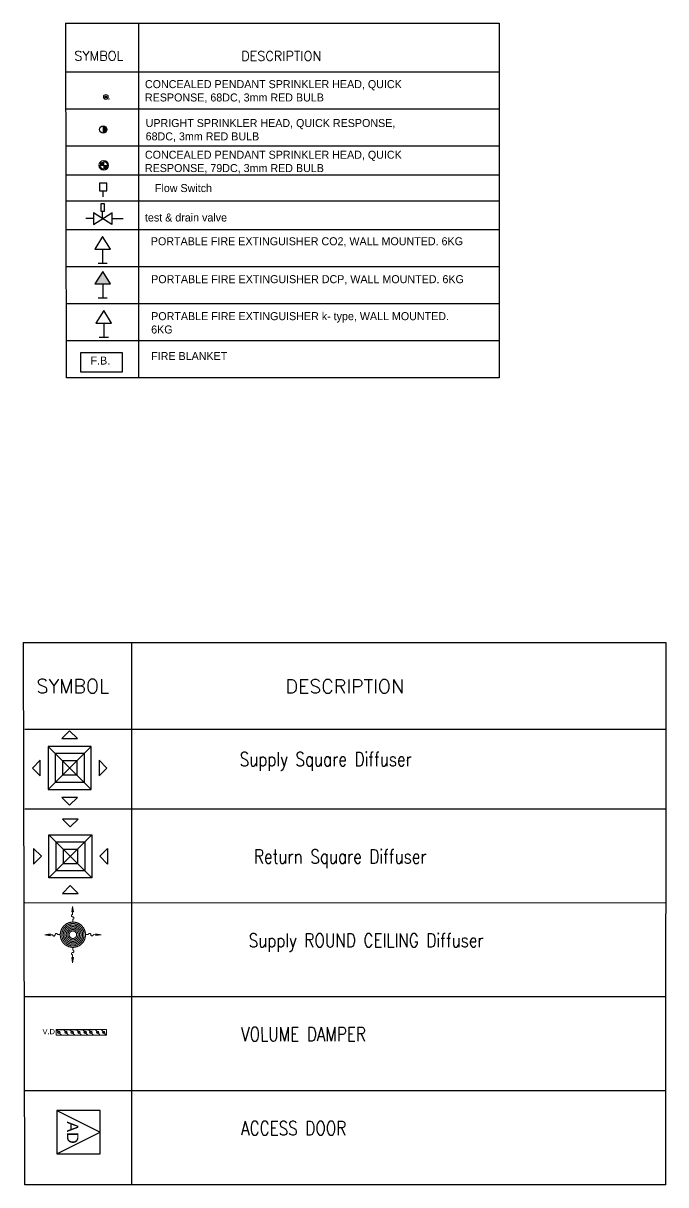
# Model space of a CAD drawing. Extents: x -2975 to 7327, y -1166 to 1029.
# Drawn here: x 2578 to 3472, y -962 to 653 of the extents above; entities that cross this region are included whole.
import ezdxf
from ezdxf.enums import TextEntityAlignment as Align

# ---------------------------------------------------------------- set-up
doc = ezdxf.new("R2010")
doc.units = 0
for name, color, linetype in [('09029-L-BLOCK A0$0$FIN', 2, 'Continuous'), ('CIRC-TXT', 3, 'Continuous'), ('FIER PIPE', 1, 'Continuous'), ('fire extinguisher', 7, 'Continuous'), ('fire fighting', 1, 'Continuous'), ('Hvac 1', 90, 'Continuous'), ('HVAC Duct', 5, 'Continuous'), ('HVAC SUPPLY AIR DUCT', 150, 'Continuous'), ('Layer 1', 8, 'Continuous'), ('M-HVAC-BLUE', 5, 'Continuous')]:
    doc.layers.add(name, color=color, linetype=linetype)
for name, color, linetype, lineweight in [('E-L-TEXT', 7, 'Continuous', 13), ('E-LIGHT', 130, 'Continuous', 20), ('E-P-CONDUITS', 6, 'Continuous', 40), ('H', 7, 'Continuous', 13), ('H-DUCT-SUP', 100, 'Continuous', 20), ('H-TEXT', 140, 'Continuous', 20), ('P', 250, 'Continuous', 13)]:
    doc.layers.add(name, color=color, linetype=linetype, lineweight=lineweight)
doc.styles.add('Arial', font='')
doc.styles.add('S', font='ROMANS.shx', dxfattribs={"width": 0.8})
doc.styles.get("Standard").update_dxf_attribs({"font": 'arial.ttf'})
doc.styles.add('T25', font='STENCIL.TTF', dxfattribs={"height": 2.5})
doc.styles.get('Arial').set_extended_font_data('@Arial Unicode MS')

# ---------------------------------------------------------------- blocks, each defined once
blk = doc.blocks.new('DFGDFGD')
at = {"color": 4}
for p, q in [((1227.2364, -213.1888), (1226.9364, -212.8888)), ((1227.2364, -212.8888), (1226.9364, -213.1888)), ((1226.9364, -212.8888), (1227.2364, -212.8888)), ((1226.9364, -213.1888), (1226.9364, -212.8888)), ((1227.1865, -212.9387), (1226.9863, -212.9387)), ((1226.9863, -212.9387), (1226.9863, -213.1389)), ((1227.1865, -212.9387), (1227.1865, -213.1389)), ((1227.2364, -212.8888), (1227.2364, -213.1888)), ((1227.1366, -212.9886), (1227.0363, -212.9886)), ((1227.0363, -212.9886), (1227.0363, -213.089)), ((1227.1366, -212.9886), (1227.1366, -213.089)), ((1227.1366, -213.089), (1227.0363, -213.089)), ((1227.1865, -213.1389), (1226.9863, -213.1389)), ((1227.2364, -213.1888), (1226.9364, -213.1888))]:
    blk.add_line(p, q, dxfattribs=at)
for points in [[(1227.141, -212.8343), (1227.0319, -212.8343), (1227.0864, -212.7797), (1227.141, -212.8343)], [(1226.8819, -212.9843), (1226.8819, -213.0933), (1226.8273, -213.0388), (1226.8819, -212.9843)], [(1227.291, -213.0933), (1227.291, -212.9843), (1227.3455, -213.0388), (1227.291, -213.0933)], [(1227.0319, -213.2433), (1227.141, -213.2433), (1227.0864, -213.2979), (1227.0319, -213.2433)]]:
    blk.add_lwpolyline(points, dxfattribs=at)
blk = doc.blocks.new('WEER')
at = {"color": 6}
for p, q in [((1227.141, -214.2174), (1227.0319, -214.2174)), ((1227.0319, -214.2174), (1227.0864, -214.272)), ((1227.0864, -214.272), (1227.141, -214.2174)), ((1227.2364, -214.6225), (1226.9364, -214.3225)), ((1227.2364, -214.3225), (1226.9364, -214.6225)), ((1226.9364, -214.3225), (1227.2364, -214.3225)), ((1226.9364, -214.6225), (1226.9364, -214.3225)), ((1227.1865, -214.3724), (1226.9863, -214.3724)), ((1226.9863, -214.3724), (1226.9863, -214.5726)), ((1227.1865, -214.3724), (1227.1865, -214.5726)), ((1227.2364, -214.3225), (1227.2364, -214.6225)), ((1226.8273, -214.4179), (1226.8273, -214.527)), ((1226.8819, -214.4725), (1226.8273, -214.4179)), ((1226.8273, -214.527), (1226.8819, -214.4725)), ((1227.1366, -214.4223), (1227.0363, -214.4223)), ((1227.0363, -214.4223), (1227.0363, -214.5227)), ((1227.1366, -214.4223), (1227.1366, -214.5227)), ((1227.3455, -214.4179), (1227.291, -214.4725)), ((1227.291, -214.4725), (1227.3455, -214.527)), ((1227.3455, -214.527), (1227.3455, -214.4179)), ((1227.1366, -214.5227), (1227.0363, -214.5227)), ((1227.2364, -214.6225), (1226.9364, -214.6225)), ((1227.1865, -214.5726), (1226.9863, -214.5726)), ((1227.0864, -214.677), (1227.0319, -214.7316)), ((1227.141, -214.7316), (1227.0864, -214.677)), ((1227.141, -214.7316), (1227.0319, -214.7316))]:
    blk.add_line(p, q, dxfattribs=at)
blk = doc.blocks.new('SRD')
at = {"layer": 'H', "linetype": 'Continuous', "lineweight": 0}
for points in [[(27472, -6822), (27447, -6822), (27459, -6749)], [(27147, -7128), (27147, -7153), (27074, -7140)], [(27780, -7126), (27780, -7151), (27854, -7139)], [(27472, -7454), (27447, -7454), (27459, -7528)]]:
    blk.add_hatch(color=3, dxfattribs=at).paths.add_polyline_path(points)
at = {"layer": 'P', "color": 3, "linetype": 'Continuous', "lineweight": 0, "elevation": -2345}
for points in [[(27472, -6822), (27447, -6822), (27459, -6749), (27472, -6822)], [(27460, -6858), (27458, -6858), (27454, -6860), (27451, -6860), (27449, -6862), (27447, -6865), (27445, -6868), (27444, -6871), (27444, -6875), (27444, -6878), (27445, -6882), (27447, -6884), (27449, -6886), (27452, -6888), (27455, -6890), (27458, -6891), (27461, -6891)], [(27459, -6822), (27459, -6857)], [(27461, -6926), (27464, -6925), (27468, -6924), (27471, -6922), (27473, -6920), (27475, -6918), (27477, -6915), (27478, -6911), (27478, -6908), (27478, -6904), (27477, -6902), (27475, -6899), (27473, -6896), (27470, -6894), (27467, -6893), (27464, -6892), (27460, -6891)], [(27460, -6925), (27461, -6963)], [(27463, -6964), (27459, -6964), (27454, -6964), (27450, -6964), (27445, -6964), (27441, -6965), (27436, -6966), (27432, -6966), (27428, -6968), (27424, -6968), (27419, -6970), (27415, -6970), (27411, -6971), (27407, -6973), (27403, -6975), (27399, -6976), (27395, -6978), (27391, -6979), (27387, -6981), (27383, -6983), (27380, -6985), (27376, -6987), (27373, -6989), (27369, -6991), (27366, -6994), (27362, -6996), (27359, -6998), (27355, -7001), (27352, -7004), (27348, -7006), (27345, -7009), (27343, -7012), (27339, -7015), (27336, -7018), (27334, -7021), (27331, -7024), (27328, -7028), (27325, -7031), (27323, -7034), (27320, -7038), (27318, -7041), (27316, -7045), (27313, -7048), (27311, -7052), (27310, -7056), (27307, -7059), (27305, -7063), (27304, -7067), (27302, -7071), (27300, -7075), (27299, -7079), (27297, -7083), (27296, -7087), (27295, -7091), (27294, -7095), (27292, -7100), (27292, -7103), (27291, -7108), (27290, -7112), (27290, -7117), (27289, -7121), (27288, -7125), (27288, -7130), (27288, -7135), (27288, -7139), (27288, -7144), (27288, -7148), (27288, -7152), (27289, -7157), (27290, -7161), (27290, -7165), (27291, -7170), (27292, -7174), (27292, -7179), (27294, -7182), (27295, -7187), (27296, -7191), (27297, -7195), (27299, -7199), (27300, -7203), (27302, -7207), (27304, -7211), (27305, -7215), (27307, -7219), (27310, -7223), (27311, -7226), (27313, -7230), (27316, -7233), (27318, -7237), (27320, -7240), (27323, -7244), (27325, -7247), (27328, -7250), (27331, -7253), (27334, -7256), (27336, -7260), (27339, -7263), (27343, -7265), (27345, -7269), (27348, -7271), (27352, -7274), (27355, -7277), (27359, -7279), (27362, -7282), (27366, -7284), (27369, -7286), (27373, -7289), (27376, -7291), (27380, -7293), (27383, -7295), (27387, -7297), (27391, -7298), (27395, -7300), (27399, -7302), (27403, -7304), (27407, -7305), (27411, -7306), (27415, -7307), (27419, -7309), (27424, -7309), (27428, -7311), (27432, -7311), (27436, -7312), (27441, -7312), (27445, -7313), (27450, -7313), (27454, -7314), (27459, -7314), (27463, -7314), (27468, -7314), (27472, -7314), (27477, -7313), (27481, -7313), (27485, -7312), (27490, -7312), (27494, -7311), (27498, -7311), (27503, -7309), (27507, -7309), (27511, -7307), (27515, -7306), (27519, -7305), (27524, -7304), (27528, -7302), (27531, -7300), (27535, -7298), (27539, -7297), (27543, -7295), (27547, -7293), (27550, -7291), (27554, -7289), (27558, -7286), (27561, -7284), (27565, -7282), (27568, -7279), (27572, -7277), (27575, -7274), (27578, -7271), (27581, -7269), (27584, -7265), (27587, -7263), (27590, -7260), (27593, -7256), (27596, -7253), (27598, -7250), (27601, -7247), (27603, -7244), (27606, -7240), (27609, -7237), (27610, -7233), (27613, -7230), (27615, -7226), (27617, -7223), (27619, -7219), (27621, -7215), (27623, -7211), (27624, -7207), (27626, -7203), (27628, -7199), (27629, -7195), (27630, -7191), (27631, -7187), (27633, -7182), (27634, -7179), (27635, -7174), (27635, -7170), (27637, -7165), (27637, -7161), (27637, -7157), (27638, -7152), (27638, -7148), (27638, -7144), (27638, -7139), (27638, -7135), (27638, -7130), (27638, -7125), (27637, -7121), (27637, -7117), (27637, -7112), (27635, -7108), (27635, -7103), (27634, -7100), (27633, -7095), (27631, -7091), (27630, -7087), (27629, -7083), (27628, -7079), (27626, -7075), (27624, -7071), (27623, -7067), (27621, -7063), (27619, -7059), (27617, -7056), (27615, -7052), (27613, -7048), (27610, -7045), (27609, -7041), (27606, -7038), (27603, -7034), (27601, -7031), (27598, -7028), (27596, -7024), (27593, -7021), (27590, -7018), (27587, -7015), (27584, -7012), (27581, -7009), (27578, -7006), (27575, -7004), (27572, -7001), (27568, -6998), (27565, -6996), (27561, -6994), (27558, -6991), (27554, -6989), (27550, -6987), (27547, -6985), (27543, -6983), (27539, -6981), (27535, -6979), (27531, -6978), (27528, -6976), (27524, -6975), (27519, -6973), (27515, -6971), (27511, -6970), (27507, -6970), (27503, -6968), (27498, -6968), (27494, -6966), (27490, -6966), (27485, -6965), (27481, -6964), (27477, -6964), (27472, -6964), (27468, -6964), (27463, -6964)], [(27463, -6984), (27459, -6984), (27456, -6985), (27451, -6985), (27447, -6985), (27443, -6985), (27440, -6986), (27436, -6987), (27432, -6987), (27428, -6989), (27425, -6989), (27421, -6991), (27417, -6991), (27413, -6992), (27410, -6994), (27406, -6995), (27403, -6996), (27399, -6998), (27396, -6999), (27393, -7001), (27390, -7003), (27386, -7005), (27383, -7006), (27380, -7008), (27377, -7011), (27374, -7013), (27371, -7015), (27368, -7017), (27365, -7020), (27362, -7022), (27359, -7024), (27357, -7027), (27354, -7029), (27352, -7032), (27349, -7035), (27346, -7038), (27344, -7040), (27341, -7043), (27339, -7047), (27337, -7049), (27335, -7052), (27333, -7056), (27331, -7059), (27329, -7062), (27327, -7065), (27325, -7068), (27324, -7072), (27322, -7075), (27321, -7079), (27320, -7082), (27318, -7086), (27317, -7089), (27316, -7093), (27315, -7096), (27313, -7100), (27313, -7104), (27312, -7108), (27311, -7112), (27311, -7115), (27310, -7119), (27310, -7123), (27310, -7127), (27309, -7131), (27309, -7135), (27309, -7139), (27309, -7143), (27309, -7147), (27310, -7151), (27310, -7154), (27310, -7158), (27311, -7162), (27311, -7166), (27312, -7170), (27313, -7174), (27313, -7177), (27315, -7181), (27316, -7185), (27317, -7188), (27318, -7192), (27320, -7195), (27321, -7199), (27322, -7202), (27324, -7206), (27325, -7209), (27327, -7212), (27329, -7216), (27331, -7219), (27333, -7222), (27335, -7225), (27337, -7228), (27339, -7232), (27341, -7234), (27344, -7237), (27346, -7240), (27349, -7243), (27352, -7246), (27354, -7248), (27357, -7251), (27359, -7253), (27362, -7256), (27365, -7258), (27368, -7260), (27371, -7263), (27374, -7265), (27377, -7267), (27380, -7269), (27383, -7271), (27386, -7273), (27390, -7275), (27393, -7276), (27396, -7278), (27399, -7279), (27403, -7281), (27406, -7283), (27410, -7284), (27413, -7285), (27417, -7286), (27421, -7288), (27425, -7288), (27428, -7290), (27432, -7290), (27436, -7291), (27440, -7291), (27443, -7292), (27447, -7293), (27451, -7293), (27456, -7293), (27459, -7293), (27463, -7293), (27467, -7293), (27471, -7293), (27475, -7293), (27479, -7293), (27483, -7292), (27487, -7291), (27491, -7291), (27494, -7290), (27498, -7290), (27502, -7288), (27505, -7288), (27509, -7286), (27513, -7285), (27516, -7284), (27520, -7283), (27523, -7281), (27527, -7279), (27530, -7278), (27533, -7276), (27537, -7275), (27540, -7273), (27543, -7271), (27547, -7269), (27550, -7267), (27552, -7265), (27556, -7263), (27559, -7260), (27561, -7258), (27565, -7256), (27567, -7253), (27570, -7251), (27572, -7248), (27575, -7246), (27577, -7243), (27580, -7240), (27582, -7237), (27585, -7234), (27587, -7232), (27589, -7228), (27591, -7225), (27593, -7222), (27595, -7219), (27597, -7216), (27599, -7212), (27601, -7209), (27602, -7206), (27604, -7202), (27605, -7199), (27607, -7195), (27609, -7192), (27610, -7188), (27610, -7185), (27612, -7181), (27613, -7177), (27614, -7174), (27614, -7170), (27616, -7166), (27616, -7162), (27616, -7158), (27617, -7154), (27617, -7151), (27617, -7147), (27617, -7143), (27617, -7139), (27617, -7135), (27617, -7131), (27617, -7127), (27617, -7123), (27616, -7119), (27616, -7115), (27616, -7112), (27614, -7108), (27614, -7104), (27613, -7100), (27612, -7096), (27610, -7093), (27610, -7089), (27609, -7086), (27607, -7082), (27605, -7079), (27604, -7075), (27602, -7072), (27601, -7068), (27599, -7065), (27597, -7062), (27595, -7059), (27593, -7056), (27591, -7052), (27589, -7049), (27587, -7047), (27585, -7043), (27582, -7040), (27580, -7038), (27577, -7035), (27575, -7032), (27572, -7029), (27570, -7027), (27567, -7024), (27565, -7022), (27561, -7020), (27559, -7017), (27556, -7015), (27552, -7013), (27550, -7011), (27547, -7008), (27543, -7006), (27540, -7005), (27537, -7003), (27533, -7001), (27530, -6999), (27527, -6998), (27523, -6996), (27520, -6995), (27516, -6994), (27513, -6992), (27509, -6991), (27505, -6991), (27502, -6989), (27498, -6989), (27494, -6987), (27491, -6987), (27487, -6986), (27483, -6985), (27479, -6985), (27475, -6985), (27471, -6985), (27467, -6984), (27463, -6984)], [(27463, -7005), (27460, -7005), (27456, -7005), (27453, -7005), (27450, -7006), (27446, -7006), (27443, -7006), (27440, -7007), (27436, -7008), (27433, -7008), (27430, -7009), (27427, -7010), (27424, -7011), (27420, -7012), (27417, -7013), (27414, -7014), (27411, -7015), (27408, -7017), (27405, -7018), (27403, -7020), (27399, -7021), (27397, -7023), (27394, -7024), (27391, -7026), (27389, -7028), (27386, -7029), (27383, -7031), (27381, -7033), (27378, -7036), (27376, -7038), (27373, -7040), (27371, -7042), (27369, -7044), (27366, -7047), (27364, -7049), (27362, -7051), (27360, -7054), (27358, -7056), (27356, -7059), (27354, -7061), (27352, -7064), (27350, -7066), (27349, -7070), (27347, -7072), (27346, -7075), (27344, -7078), (27343, -7081), (27341, -7084), (27340, -7087), (27339, -7090), (27338, -7093), (27336, -7096), (27336, -7099), (27334, -7102), (27334, -7105), (27333, -7108), (27332, -7112), (27331, -7115), (27331, -7119), (27331, -7122), (27330, -7125), (27330, -7128), (27329, -7132), (27329, -7135), (27329, -7139), (27329, -7142), (27329, -7145), (27330, -7149), (27330, -7152), (27331, -7156), (27331, -7159), (27331, -7163), (27332, -7166), (27333, -7169), (27334, -7172), (27334, -7175), (27336, -7179), (27336, -7182), (27338, -7185), (27339, -7188), (27340, -7191), (27341, -7194), (27343, -7197), (27344, -7200), (27346, -7203), (27347, -7205), (27349, -7208), (27350, -7211), (27352, -7214), (27354, -7216), (27356, -7219), (27358, -7221), (27360, -7224), (27362, -7226), (27364, -7229), (27366, -7231), (27369, -7233), (27371, -7236), (27373, -7238), (27376, -7240), (27378, -7242), (27381, -7244), (27383, -7246), (27386, -7248), (27389, -7250), (27391, -7251), (27394, -7253), (27397, -7255), (27399, -7256), (27403, -7258), (27405, -7260), (27408, -7261), (27411, -7262), (27414, -7263), (27417, -7265), (27420, -7265), (27424, -7267), (27427, -7268), (27430, -7269), (27433, -7269), (27436, -7270), (27440, -7270), (27443, -7271), (27446, -7272), (27450, -7272), (27453, -7272), (27456, -7272), (27460, -7272), (27463, -7272), (27466, -7272), (27470, -7272), (27473, -7272), (27477, -7272), (27480, -7272), (27484, -7271), (27487, -7270), (27490, -7270), (27493, -7269), (27497, -7269), (27500, -7268), (27503, -7267), (27506, -7265), (27509, -7265), (27512, -7263), (27515, -7262), (27518, -7261), (27521, -7260), (27524, -7258), (27527, -7256), (27530, -7255), (27533, -7253), (27535, -7251), (27538, -7250), (27541, -7248), (27543, -7246), (27546, -7244), (27549, -7242), (27550, -7240), (27553, -7238), (27556, -7236), (27558, -7233), (27560, -7231), (27562, -7229), (27565, -7226), (27566, -7224), (27568, -7221), (27570, -7219), (27572, -7216), (27574, -7214), (27576, -7211), (27578, -7208), (27579, -7205), (27581, -7203), (27582, -7200), (27584, -7197), (27585, -7194), (27586, -7191), (27587, -7188), (27589, -7185), (27590, -7182), (27591, -7179), (27592, -7175), (27593, -7172), (27594, -7169), (27594, -7166), (27595, -7163), (27596, -7159), (27596, -7156), (27596, -7152), (27596, -7149), (27597, -7145), (27597, -7142), (27597, -7139), (27597, -7135), (27597, -7132), (27596, -7128), (27596, -7125), (27596, -7122), (27596, -7119), (27595, -7115), (27594, -7112), (27594, -7108), (27593, -7105), (27592, -7102), (27591, -7099), (27590, -7096), (27589, -7093), (27587, -7090), (27586, -7087), (27585, -7084), (27584, -7081), (27582, -7078), (27581, -7075), (27579, -7072), (27578, -7070), (27576, -7066), (27574, -7064), (27572, -7061), (27570, -7059), (27568, -7056), (27566, -7054), (27565, -7051), (27562, -7049), (27560, -7047), (27558, -7044), (27556, -7042), (27553, -7040), (27550, -7038), (27549, -7036), (27546, -7033), (27543, -7031), (27541, -7029), (27538, -7028), (27535, -7026), (27533, -7024), (27530, -7023), (27527, -7021), (27524, -7020), (27521, -7018), (27518, -7017), (27515, -7015), (27512, -7014), (27509, -7013), (27506, -7012), (27503, -7011), (27500, -7010), (27497, -7009), (27493, -7008), (27490, -7008), (27487, -7007), (27484, -7006), (27480, -7006), (27477, -7006), (27473, -7005), (27470, -7005), (27466, -7005), (27463, -7005)], [(27463, -7026), (27460, -7026), (27457, -7026), (27454, -7026), (27452, -7026), (27448, -7027), (27446, -7027), (27443, -7028), (27440, -7028), (27438, -7029), (27435, -7029), (27432, -7030), (27429, -7031), (27427, -7031), (27424, -7033), (27422, -7033), (27419, -7035), (27417, -7036), (27414, -7037), (27412, -7038), (27409, -7040), (27407, -7041), (27405, -7042), (27402, -7043), (27400, -7045), (27397, -7047), (27396, -7048), (27394, -7050), (27391, -7052), (27389, -7053), (27387, -7055), (27385, -7057), (27383, -7059), (27382, -7061), (27380, -7063), (27378, -7064), (27376, -7067), (27374, -7069), (27373, -7071), (27371, -7073), (27369, -7075), (27368, -7078), (27366, -7080), (27365, -7082), (27364, -7085), (27362, -7087), (27361, -7090), (27360, -7093), (27359, -7095), (27358, -7098), (27357, -7100), (27356, -7103), (27355, -7105), (27354, -7108), (27353, -7110), (27353, -7114), (27352, -7116), (27352, -7119), (27352, -7122), (27351, -7124), (27351, -7127), (27350, -7130), (27350, -7133), (27350, -7136), (27350, -7139), (27350, -7142), (27350, -7145), (27350, -7147), (27351, -7151), (27351, -7153), (27352, -7156), (27352, -7159), (27352, -7161), (27353, -7165), (27353, -7167), (27354, -7170), (27355, -7172), (27356, -7175), (27357, -7178), (27358, -7181), (27359, -7183), (27360, -7186), (27361, -7188), (27362, -7190), (27364, -7193), (27365, -7195), (27366, -7198), (27368, -7200), (27369, -7202), (27371, -7204), (27373, -7207), (27374, -7209), (27376, -7210), (27378, -7213), (27380, -7215), (27382, -7217), (27383, -7219), (27385, -7221), (27387, -7223), (27389, -7225), (27391, -7226), (27394, -7228), (27396, -7230), (27397, -7231), (27400, -7233), (27402, -7234), (27405, -7235), (27407, -7237), (27409, -7239), (27412, -7240), (27414, -7241), (27417, -7242), (27419, -7243), (27422, -7244), (27424, -7245), (27427, -7246), (27429, -7247), (27432, -7247), (27435, -7248), (27438, -7249), (27440, -7249), (27443, -7250), (27446, -7251), (27448, -7251), (27452, -7251), (27454, -7252), (27457, -7252), (27460, -7252), (27463, -7252), (27466, -7252), (27469, -7252), (27472, -7252), (27475, -7251), (27478, -7251), (27480, -7251), (27483, -7250), (27486, -7249), (27489, -7249), (27491, -7248), (27494, -7247), (27497, -7247), (27499, -7246), (27502, -7245), (27505, -7244), (27507, -7243), (27510, -7242), (27512, -7241), (27515, -7240), (27517, -7239), (27519, -7237), (27522, -7235), (27524, -7234), (27526, -7233), (27529, -7231), (27531, -7230), (27533, -7228), (27535, -7226), (27537, -7225), (27539, -7223), (27542, -7221), (27543, -7219), (27545, -7217), (27547, -7215), (27549, -7213), (27550, -7210), (27552, -7209), (27554, -7207), (27556, -7204), (27557, -7202), (27559, -7200), (27560, -7198), (27561, -7195), (27563, -7193), (27564, -7190), (27565, -7188), (27566, -7186), (27568, -7183), (27568, -7181), (27570, -7178), (27570, -7175), (27572, -7172), (27572, -7170), (27573, -7167), (27573, -7165), (27574, -7161), (27575, -7159), (27575, -7156), (27575, -7153), (27576, -7151), (27576, -7147), (27576, -7145), (27577, -7142), (27577, -7139), (27577, -7136), (27576, -7133), (27576, -7130), (27576, -7127), (27575, -7124), (27575, -7122), (27575, -7119), (27574, -7116), (27573, -7114), (27573, -7110), (27572, -7108), (27572, -7105), (27570, -7103), (27570, -7100), (27568, -7098), (27568, -7095), (27566, -7093), (27565, -7090), (27564, -7087), (27563, -7085), (27561, -7082), (27560, -7080), (27559, -7078), (27557, -7075), (27556, -7073), (27554, -7071), (27552, -7069), (27550, -7067), (27549, -7064), (27547, -7063), (27545, -7061), (27543, -7059), (27542, -7057), (27539, -7055), (27537, -7053), (27535, -7052), (27533, -7050), (27531, -7048), (27529, -7047), (27526, -7045), (27524, -7043), (27522, -7042), (27519, -7041), (27517, -7040), (27515, -7038), (27512, -7037), (27510, -7036), (27507, -7035), (27505, -7033), (27502, -7033), (27499, -7031), (27497, -7031), (27494, -7030), (27491, -7029), (27489, -7029), (27486, -7028), (27483, -7028), (27480, -7027), (27478, -7027), (27475, -7026), (27472, -7026), (27469, -7026), (27466, -7026), (27463, -7026)], [(27463, -7047), (27461, -7047), (27459, -7047), (27456, -7047), (27454, -7047), (27452, -7047), (27449, -7047), (27447, -7048), (27445, -7048), (27442, -7049), (27440, -7049), (27438, -7050), (27436, -7050), (27434, -7051), (27431, -7052), (27429, -7053), (27427, -7054), (27425, -7054), (27423, -7056), (27421, -7056), (27419, -7057), (27417, -7059), (27415, -7060), (27413, -7061), (27412, -7062), (27410, -7063), (27408, -7064), (27406, -7066), (27405, -7068), (27403, -7069), (27401, -7070), (27399, -7072), (27397, -7073), (27396, -7075), (27395, -7077), (27393, -7079), (27392, -7080), (27390, -7082), (27389, -7084), (27388, -7086), (27387, -7087), (27385, -7089), (27384, -7091), (27383, -7093), (27382, -7094), (27381, -7097), (27380, -7099), (27379, -7101), (27378, -7103), (27377, -7105), (27376, -7107), (27376, -7109), (27375, -7111), (27375, -7114), (27374, -7115), (27373, -7118), (27373, -7120), (27372, -7123), (27372, -7125), (27371, -7127), (27371, -7130), (27371, -7131), (27371, -7134), (27371, -7137), (27371, -7139), (27371, -7141), (27371, -7144), (27371, -7146), (27371, -7148), (27371, -7151), (27372, -7153), (27372, -7155), (27373, -7158), (27373, -7159), (27374, -7162), (27375, -7164), (27375, -7166), (27376, -7168), (27376, -7170), (27377, -7173), (27378, -7175), (27379, -7177), (27380, -7179), (27381, -7181), (27382, -7183), (27383, -7185), (27384, -7187), (27385, -7189), (27387, -7191), (27388, -7193), (27389, -7194), (27390, -7196), (27392, -7198), (27393, -7200), (27395, -7201), (27396, -7203), (27397, -7204), (27399, -7206), (27401, -7207), (27403, -7209), (27405, -7210), (27406, -7212), (27408, -7213), (27410, -7214), (27412, -7216), (27413, -7217), (27415, -7218), (27417, -7219), (27419, -7220), (27421, -7221), (27423, -7222), (27425, -7223), (27427, -7224), (27429, -7225), (27431, -7226), (27434, -7226), (27436, -7227), (27438, -7228), (27440, -7228), (27442, -7229), (27445, -7230), (27447, -7230), (27449, -7230), (27452, -7231), (27454, -7231), (27456, -7231), (27459, -7231), (27461, -7232), (27463, -7232), (27466, -7232), (27468, -7231), (27470, -7231), (27473, -7231), (27475, -7231), (27477, -7230), (27480, -7230), (27482, -7230), (27484, -7229), (27486, -7228), (27489, -7228), (27491, -7227), (27493, -7226), (27495, -7226), (27497, -7225), (27499, -7224), (27501, -7223), (27503, -7222), (27505, -7221), (27507, -7220), (27509, -7219), (27511, -7218), (27513, -7217), (27515, -7216), (27517, -7214), (27519, -7213), (27521, -7212), (27522, -7210), (27524, -7209), (27526, -7207), (27527, -7206), (27529, -7204), (27530, -7203), (27531, -7201), (27533, -7200), (27535, -7198), (27536, -7196), (27537, -7194), (27538, -7193), (27540, -7191), (27541, -7189), (27542, -7187), (27543, -7185), (27545, -7183), (27545, -7181), (27547, -7179), (27547, -7177), (27549, -7175), (27549, -7173), (27550, -7170), (27551, -7168), (27552, -7166), (27552, -7164), (27553, -7162), (27553, -7159), (27554, -7158), (27554, -7155), (27554, -7153), (27555, -7151), (27555, -7148), (27556, -7146), (27556, -7144), (27556, -7141), (27556, -7139), (27556, -7137), (27556, -7134), (27556, -7131), (27555, -7130), (27555, -7127), (27554, -7125), (27554, -7123), (27554, -7120), (27553, -7118), (27553, -7115), (27552, -7114), (27552, -7111), (27551, -7109), (27550, -7107), (27549, -7105), (27549, -7103), (27547, -7101), (27547, -7099), (27545, -7097), (27545, -7094), (27543, -7093), (27542, -7091), (27541, -7089), (27540, -7087), (27538, -7086), (27537, -7084), (27536, -7082), (27535, -7080), (27533, -7079), (27531, -7077), (27530, -7075), (27529, -7073), (27527, -7072), (27526, -7070), (27524, -7069), (27522, -7068), (27521, -7066), (27519, -7064), (27517, -7063), (27515, -7062), (27513, -7061), (27511, -7060), (27509, -7059), (27507, -7057), (27505, -7056), (27503, -7056), (27501, -7054), (27499, -7054), (27497, -7053), (27495, -7052), (27493, -7051), (27491, -7050), (27489, -7050), (27486, -7049), (27484, -7049), (27482, -7048), (27480, -7048), (27477, -7047), (27475, -7047), (27473, -7047), (27470, -7047), (27468, -7047), (27466, -7047), (27463, -7047)], [(27463, -7067), (27459, -7067), (27456, -7068), (27452, -7068), (27448, -7068), (27445, -7069), (27442, -7070), (27438, -7072), (27435, -7073), (27432, -7074), (27429, -7076), (27426, -7077), (27423, -7079), (27420, -7081), (27417, -7084), (27415, -7086), (27412, -7088), (27410, -7091), (27408, -7093), (27406, -7096), (27404, -7099), (27402, -7101), (27400, -7105), (27399, -7108), (27397, -7111), (27396, -7114), (27394, -7117), (27394, -7121), (27393, -7124), (27392, -7128), (27392, -7131), (27392, -7135), (27391, -7139), (27392, -7142), (27392, -7146), (27392, -7150), (27393, -7153), (27394, -7157), (27394, -7160), (27396, -7163), (27397, -7166), (27399, -7170), (27400, -7173), (27402, -7176), (27404, -7179), (27406, -7182), (27408, -7184), (27410, -7187), (27412, -7189), (27415, -7192), (27417, -7195), (27420, -7196), (27423, -7198), (27426, -7200), (27429, -7202), (27432, -7203), (27435, -7205), (27438, -7206), (27442, -7207), (27445, -7209), (27448, -7209), (27452, -7210), (27456, -7210), (27459, -7210), (27463, -7210), (27467, -7210), (27471, -7210), (27474, -7210), (27478, -7209), (27481, -7209), (27485, -7207), (27488, -7206), (27491, -7205), (27494, -7203), (27498, -7202), (27501, -7200), (27503, -7198), (27506, -7196), (27509, -7195), (27512, -7192), (27514, -7189), (27516, -7187), (27519, -7184), (27521, -7182), (27523, -7179), (27524, -7176), (27526, -7173), (27528, -7170), (27529, -7166), (27531, -7163), (27532, -7160), (27533, -7157), (27533, -7153), (27534, -7150), (27535, -7146), (27535, -7142), (27535, -7139), (27535, -7135), (27535, -7131), (27534, -7128), (27533, -7124), (27533, -7121), (27532, -7117), (27531, -7114), (27529, -7111), (27528, -7108), (27526, -7105), (27524, -7101), (27523, -7099), (27521, -7096), (27519, -7093), (27516, -7091), (27514, -7088), (27512, -7086), (27509, -7084), (27506, -7081), (27503, -7079), (27501, -7077), (27498, -7076), (27494, -7074), (27491, -7073), (27488, -7072), (27485, -7070), (27481, -7069), (27478, -7068), (27474, -7068), (27471, -7068), (27467, -7067), (27463, -7067)], [(27463, -7087), (27461, -7087), (27458, -7087), (27456, -7088), (27453, -7088), (27450, -7089), (27448, -7089), (27445, -7091), (27443, -7091), (27441, -7093), (27438, -7093), (27436, -7094), (27434, -7096), (27433, -7098), (27431, -7099), (27429, -7101), (27427, -7102), (27425, -7104), (27424, -7106), (27422, -7108), (27420, -7110), (27419, -7112), (27418, -7114), (27417, -7116), (27415, -7119), (27415, -7121), (27414, -7124), (27413, -7126), (27413, -7128), (27412, -7131), (27412, -7133), (27412, -7136), (27412, -7139), (27412, -7142), (27412, -7144), (27412, -7147), (27413, -7149), (27413, -7152), (27414, -7154), (27415, -7156), (27415, -7159), (27417, -7161), (27418, -7163), (27419, -7166), (27420, -7168), (27422, -7170), (27424, -7172), (27425, -7174), (27427, -7175), (27429, -7177), (27431, -7179), (27433, -7181), (27434, -7182), (27436, -7183), (27438, -7184), (27441, -7186), (27443, -7186), (27445, -7188), (27448, -7188), (27450, -7189), (27453, -7189), (27456, -7190), (27458, -7190), (27461, -7190), (27463, -7191), (27466, -7190), (27468, -7190), (27471, -7190), (27473, -7189), (27476, -7189), (27478, -7188), (27481, -7188), (27484, -7186), (27485, -7186), (27488, -7184), (27490, -7183), (27492, -7182), (27494, -7181), (27496, -7179), (27498, -7177), (27499, -7175), (27501, -7174), (27503, -7172), (27505, -7170), (27506, -7168), (27507, -7166), (27508, -7163), (27510, -7161), (27511, -7159), (27512, -7156), (27512, -7154), (27514, -7152), (27514, -7149), (27514, -7147), (27515, -7144), (27515, -7142), (27515, -7139), (27515, -7136), (27515, -7133), (27514, -7131), (27514, -7128), (27514, -7126), (27512, -7124), (27512, -7121), (27511, -7119), (27510, -7116), (27508, -7114), (27507, -7112), (27506, -7110), (27505, -7108), (27503, -7106), (27501, -7104), (27499, -7102), (27498, -7101), (27496, -7099), (27494, -7098), (27492, -7096), (27490, -7094), (27488, -7093), (27485, -7093), (27484, -7091), (27481, -7091), (27478, -7089), (27476, -7089), (27473, -7088), (27471, -7088), (27468, -7087), (27466, -7087), (27463, -7087)], [(27147, -7128), (27147, -7153), (27074, -7140), (27147, -7128)], [(27147, -7140), (27183, -7139)], [(27183, -7140), (27183, -7143), (27184, -7146), (27186, -7149), (27187, -7152), (27189, -7154), (27192, -7156), (27196, -7157), (27199, -7157), (27203, -7157), (27206, -7155), (27208, -7154), (27211, -7152), (27213, -7149), (27214, -7146), (27215, -7143), (27216, -7139)], [(27250, -7138), (27250, -7136), (27249, -7133), (27247, -7130), (27245, -7127), (27242, -7125), (27239, -7123), (27236, -7122), (27232, -7122), (27230, -7122), (27226, -7123), (27223, -7125), (27221, -7127), (27219, -7130), (27217, -7133), (27216, -7136), (27216, -7139)], [(27250, -7138), (27288, -7138)], [(27677, -7137), (27638, -7137)], [(27711, -7138), (27711, -7134), (27710, -7131), (27708, -7128), (27706, -7125), (27704, -7123), (27702, -7122), (27698, -7121), (27695, -7121), (27691, -7121), (27688, -7122), (27685, -7123), (27682, -7125), (27681, -7128), (27680, -7131), (27678, -7134), (27678, -7137)], [(27711, -7138), (27712, -7142), (27713, -7145), (27714, -7147), (27716, -7150), (27719, -7152), (27722, -7153), (27725, -7155), (27728, -7155), (27731, -7155), (27735, -7154), (27738, -7152), (27740, -7150), (27743, -7147), (27744, -7145), (27745, -7142), (27746, -7139)], [(27780, -7139), (27745, -7138)], [(27780, -7126), (27780, -7151), (27854, -7139), (27780, -7126)], [(27461, -7385), (27458, -7385), (27455, -7386), (27452, -7388), (27449, -7390), (27447, -7393), (27445, -7396), (27444, -7399), (27444, -7403), (27444, -7406), (27445, -7408), (27447, -7411), (27449, -7414), (27451, -7416), (27454, -7418), (27458, -7419), (27460, -7419)], [(27460, -7352), (27461, -7314)], [(27460, -7385), (27464, -7385), (27467, -7385), (27470, -7383), (27473, -7381), (27475, -7379), (27477, -7376), (27478, -7372), (27478, -7369), (27478, -7365), (27477, -7363), (27475, -7360), (27473, -7357), (27471, -7355), (27468, -7353), (27464, -7352), (27461, -7352)], [(27472, -7454), (27447, -7454), (27459, -7528), (27472, -7454)], [(27459, -7454), (27459, -7419)]]:
    blk.add_lwpolyline(points, dxfattribs=at)
blk = doc.blocks.new('pendent sprinkler')
at = {"layer": 'E-L-TEXT', "lineweight": 13}
h = blk.add_hatch(color=1, dxfattribs=at)
h.dxf.hatch_style = 1
h.set_gradient(color1=(255, 0, 0), color2=(0, 255, 0), name='SPHERICAL')
h.paths.add_polyline_path([(-33041209, 36644689, 1), (-33041259, 36644689, 1)])
at = {"layer": 'E-L-TEXT', "color": 1, "lineweight": 13}
for p, q in [((-33041262, 36644689), (-33041206, 36644689)), ((-33041234, 36644718), (-33041234, 36644661))]:
    blk.add_line(p, q, dxfattribs=at)
for radius in [50, 25]:
    blk.add_circle((-33041234, 36644689), radius, dxfattribs=at)
at = {"color": 3, "lineweight": 13}
blk.add_text('P', height=52.1, dxfattribs=at).set_placement((-33041191, 36644618))
blk = doc.blocks.new('upright sprinkler')
at = {"layer": 'E-P-CONDUITS', "lineweight": 13}
h = blk.add_hatch(color=2, dxfattribs=at)
h.dxf.hatch_style = 1
h.set_gradient(color1=(255, 0, 0), color2=(0, 255, 0), name='SPHERICAL')
h.paths.add_polyline_path([(196108, 30769, 0.414214), (196033, 30844), (196033, 30694, 0.414214)])
at = {"layer": 'E-L-TEXT', "color": 1, "lineweight": 13}
blk.add_line((196033, 30844), (196033, 30694), dxfattribs=at)
at = {"layer": 'Layer 1', "color": 1}
blk.add_circle((196033, 30769), 75, dxfattribs=at)
blk = doc.blocks.new('FS')
at = {"layer": 'Layer 1', "color": 2}
for p, q in [((211969, 29961), (211816, 29961)), ((211816, 29961), (211816, 29808)), ((211969, 29808), (211969, 29961)), ((211816, 29808), (211892, 29808)), ((211892, 29680), (211892, 29808)), ((211892, 29808), (211969, 29808))]:
    blk.add_line(p, q, dxfattribs=at)
blk = doc.blocks.new('T&D VALVE')
at = {"layer": 'Layer 1', "color": 2}
for p, q in [((211917, 29348), (211840, 29348)), ((211840, 29348), (211840, 29195)), ((211917, 29195), (211917, 29348)), ((211689, 29042), (211535, 29042)), ((212067, 28919), (211689, 29164)), ((211689, 29164), (211689, 28919)), ((211689, 28919), (212067, 29164)), ((211840, 29195), (211917, 29195)), ((211878, 29042), (211878, 29195)), ((212067, 29169), (212067, 28919)), ((212067, 29044), (212304, 29041))]:
    blk.add_line(p, q, dxfattribs=at)
blk = doc.blocks.new('FE')
at = {"layer": 'fire extinguisher', "color": 4, "ltscale": 100}
for p, q in [((19623, 17897), (19463, 17638)), ((19783, 17638), (19623, 17897)), ((19463, 17638), (19783, 17638))]:
    blk.add_line(p, q, dxfattribs=at)
at = {"layer": 'fire extinguisher', "color": 1, "ltscale": 100}
for p, q in [((19623, 17638), (19623, 17350)), ((19529, 17350), (19717, 17350))]:
    blk.add_line(p, q, dxfattribs=at)
blk = doc.blocks.new('FE-1')
h = blk.add_hatch(color=3)
h.dxf.hatch_style = 1
h.paths.add_polyline_path([(20175, 17897), (20015, 17638), (20335, 17638)])
h = blk.add_hatch(color=3)
h.dxf.hatch_style = 1
h.paths.add_polyline_path([(20335, 17638), (20175, 17897), (20015, 17638)])
h = blk.add_hatch(color=3)
h.dxf.hatch_style = 1
h.paths.add_polyline_path([(20175, 17897), (20015, 17638), (20335, 17638)])
at = {"layer": 'fire fighting', "ltscale": 100}
blk.add_hatch(color=3, dxfattribs=at).paths.add_polyline_path([(20335, 17638), (20175, 17897), (20015, 17638)])
at = {"layer": 'fire extinguisher', "color": 1, "ltscale": 100}
for p, q in [((20175, 17638), (20175, 17350)), ((20081, 17350), (20269, 17350))]:
    blk.add_line(p, q, dxfattribs=at)
at = {"layer": 'fire fighting', "color": 3, "ltscale": 100}
for p, q in [((20175, 17897), (20015, 17638)), ((20335, 17638), (20175, 17897))]:
    blk.add_line(p, q, dxfattribs=at)
at = {"layer": 'fire fighting', "ltscale": 100}
blk.add_line((20015, 17638), (20335, 17638), dxfattribs=at)
blk = doc.blocks.new('k fe')
at = {"layer": 'fire extinguisher', "color": 1, "ltscale": 100}
for p, q in [((206254, 26824), (205995, 26664)), ((206254, 26503), (206254, 26824)), ((205995, 26664), (206254, 26503)), ((206254, 26664), (206542, 26664)), ((206542, 26569), (206542, 26758))]:
    blk.add_line(p, q, dxfattribs=at)
blk = doc.blocks.new('pendent sprinkler 79 c')
at = {"lineweight": 13}
h = blk.add_hatch(color=2, dxfattribs=at)
h.dxf.hatch_style = 1
h.paths.add_polyline_path([(-32853376, 36629408), (-32853376, 36629383, -0.414214), (-32853301, 36629308), (-32853276, 36629308, 0.414214)])
h.paths.add_polyline_path([(-32853451, 36629308), (-32853476, 36629308, 0.414214), (-32853376, 36629208), (-32853376, 36629233, -0.414214)])
h = blk.add_hatch(color=1, dxfattribs=at)
h.dxf.hatch_style = 1
h.paths.add_polyline_path([(-32853301, 36629308), (-32853376, 36629308), (-32853376, 36629233, 0.414214)])
h.paths.add_polyline_path([(-32853376, 36629383, 0.414214), (-32853451, 36629308), (-32853376, 36629308)])
at = {"layer": 'FIER PIPE', "color": 2, "lineweight": 13}
for p, q in [((-32853276, 36629308), (-32853476, 36629308)), ((-32853376, 36629408), (-32853376, 36629208))]:
    blk.add_line(p, q, dxfattribs=at)
at = {"layer": 'FIER PIPE', "color": 1, "lineweight": 13}
blk.add_circle((-32853376, 36629308), 100, dxfattribs=at)
at = {"layer": 'FIER PIPE', "color": 2, "lineweight": 13}
blk.add_circle((-32853376, 36629308), 75, dxfattribs=at)
blk = doc.blocks.new('VD.')
at = {"layer": 'H-DUCT-SUP'}
h = blk.add_hatch(color=5, dxfattribs=at)
h.set_gradient(color1=(153, 38, 0), color2=(153, 38, 0), tint=1)
h.paths.add_polyline_path([(90.834, 74.63), (90.819, 74.646, 0.21422), (90.815, 74.638, 0.647147)])
h.paths.add_polyline_path([(90.834, 74.63, 0.21422), (90.838, 74.638, 0.647147), (90.819, 74.646)])
h.paths.add_polyline_path([(90.901, 74.63), (90.886, 74.646, 0.21422), (90.882, 74.638, 0.647147)])
h.paths.add_polyline_path([(90.886, 74.646), (90.901, 74.63, 0.21422), (90.905, 74.638, 0.647147)])
h.paths.add_polyline_path([(90.944, 74.646, 0.21422), (90.94, 74.638, 0.647147), (90.959, 74.63)])
h.paths.add_polyline_path([(90.944, 74.646), (90.959, 74.63, 0.21422), (90.962, 74.638, 0.647147)])
h.paths.add_polyline_path([(91.022, 74.63), (91.007, 74.646, 0.21422), (91.003, 74.638, 0.647147)])
h.paths.add_polyline_path([(91.022, 74.63, 0.21422), (91.025, 74.638, 0.647147), (91.007, 74.646)])
h.paths.add_polyline_path([(91.08, 74.63), (91.065, 74.646, 0.21422), (91.061, 74.638, 0.647147)])
h.paths.add_polyline_path([(91.065, 74.646), (91.08, 74.63, 0.21422), (91.084, 74.638, 0.647147)])
h.paths.add_polyline_path([(91.119, 74.646, 0.21422), (91.115, 74.638, 0.647147), (91.134, 74.63)])
h.paths.add_polyline_path([(91.119, 74.646), (91.134, 74.63, 0.21422), (91.137, 74.638, 0.647147)])
at = {"layer": 'HVAC Duct'}
h = blk.add_hatch(color=5, dxfattribs=at)
h.set_gradient(color1=(153, 38, 0), color2=(153, 38, 0), tint=1)
h.paths.add_polyline_path([(91.182, 74.647), (91.196, 74.63, 0.21422), (91.2, 74.638, 0.647147)])
h.paths.add_polyline_path([(91.182, 74.647, 0.21422), (91.178, 74.638, 0.647147), (91.196, 74.63)])
h.paths.add_polyline_path([(91.24, 74.647, 0.21422), (91.236, 74.638, 0.647147), (91.255, 74.63)])
h.paths.add_polyline_path([(91.255, 74.63, 0.21422), (91.259, 74.638, 0.647147), (91.24, 74.647)])
at = {"layer": 'H-DUCT-SUP', "color": 22}
for p, q in [((90.851, 74.611, 0), (90.802, 74.665)), ((90.918, 74.611, 0), (90.87, 74.665)), ((90.975, 74.611, 0), (90.927, 74.665)), ((91.038, 74.611, 0), (90.99, 74.665)), ((91.097, 74.611, 0), (91.048, 74.665)), ((91.15, 74.611, 0), (91.102, 74.665, 0)), ((91.213, 74.611, 0), (91.165, 74.665, 0)), ((91.271, 74.611, 0), (91.223, 74.665, 0))]:
    blk.add_line(p, q, dxfattribs=at)
at = {"layer": 'H-DUCT-SUP', "color": 224, "elevation": 0}
blk.add_lwpolyline([(91.272, 74.665), (90.8, 74.665), (90.8, 74.611), (91.272, 74.611)], close=True, dxfattribs=at)
at = {"layer": 'H-DUCT-SUP', "color": 22}
for centre in [(90.826, 74.638, 0), (90.894, 74.638, 0), (90.951, 74.638, 0), (91.014, 74.638, 0), (91.073, 74.638, 0), (91.126, 74.638, 0), (91.189, 74.638, 0), (91.247, 74.638, 0)]:
    blk.add_circle(centre, 0.0112, dxfattribs=at)
at = {"layer": 'HVAC Duct', "color": 22}
blk.add_line((90.8, 74.665, 0), (91.15, 74.665, 0), dxfattribs=at)
at = {"layer": 'H-TEXT', "style": 'Arial'}
blk.add_text('V.D', height=0.05, dxfattribs=at).set_placement((90.673, 74.62))
blk = doc.blocks.new('$0$AD')
at = {"layer": '09029-L-BLOCK A0$0$FIN', "color": 1}
for p, q in [((110603.299, 37018.805), (110602.699, 37018.805)), ((110602.699, 37018.805), (110602.699, 37018.205)), ((110602.699, 37018.205), (110602.999, 37018.805)), ((110603.299, 37018.205), (110602.999, 37018.805)), ((110603.299, 37018.205), (110603.299, 37018.805)), ((110602.699, 37018.205), (110603.299, 37018.205))]:
    blk.add_line(p, q, dxfattribs=at)
at = {"layer": '09029-L-BLOCK A0$0$FIN', "color": 1, "insert": (110602.849, 37018.505), "char_height": 0.16, "attachment_point": 1}
blk.add_mtext_dynamic_manual_height_columns('AD', width=0.1739, gutter_width=12.5, heights=[0], dxfattribs=at)

msp = doc.modelspace()

# ---------------------------------------------------------------- linework, layer by layer
at = {"layer": '09029-L-BLOCK A0$0$FIN', "color": 4}
for p, q in [((2637.073, 653.331), (3240.557, 653.351)), ((2637.073, 653.331), (2638.325, 160.285)), ((2738.867, 653.335), (2738.859, 160.283)), ((3240.557, 653.351), (3240.549, 160.275)), ((3240.559, 585.141), (2638.455, 585.141)), ((3240.559, 533.7), (2638.455, 533.7)), ((3240.561, 482.25), (2638.455, 482.26)), ((3240.558, 442.127), (2638.455, 442.165)), ((3240.561, 405.997), (2638.455, 406.006)), ((3240.558, 365.969), (2638.455, 366.008)), ((3240.561, 314.558), (2638.455, 314.567)), ((3240.558, 263.108), (2638.455, 263.146)), ((3240.558, 211.687), (2638.455, 211.725)), ((3240.561, 160.275), (2638.455, 160.285)), ((2578.422, -208.024), (3472.471, -207.996)), ((2578.422, -208.024), (2580.17, -962.345)), ((2729.227, -208.02), (2729.215, -962.354)), ((3472.471, -207.996), (3472.325, -962.401)), ((3472.475, -328.915), (2580.468, -328.915)), ((3472.477, -439.794), (2580.468, -439.78)), ((3472.473, -570.478), (2580.468, -570.422)), ((3472.473, -701.119), (2580.468, -701.063)), ((3472.464, -831.76), (2580.46, -831.704)), ((3472.464, -962.401), (2580.46, -962.345))]:
    msp.add_line(p, q, dxfattribs=at)
at = {"layer": 'Layer 1', "color": 40, "true_color": 0xf8d731}
msp.add_lwpolyline([(2658.645, 195.128), (2715.867, 195.128), (2715.867, 168.003), (2658.645, 168.003)], close=True, dxfattribs=at)

# ---------------------------------------------------------------- block references
at = {"layer": 'E-L-TEXT', "color": 1, "lineweight": 13, "xscale": 0.06750000000000002, "yscale": 0.06750000000000002, "zscale": 0.06750000000000002}
msp.add_blockref('pendent sprinkler', (2232976.642, -2472965.691), dxfattribs=at)
at = {"layer": 'FIER PIPE', "color": 1, "lineweight": 13, "xscale": 0.06750000000000002, "yscale": 0.06750000000000002, "zscale": 0.06750000000000002}
msp.add_blockref('pendent sprinkler 79 c', (2220293.372, -2472022.716), dxfattribs=at)
at = {"layer": 'fire fighting', "xscale": 0.06750000000000002, "yscale": 0.06750000000000002, "zscale": 0.06750000000000002}
msp.add_blockref('FE', (1364.365, -851.307), dxfattribs=at)
at = {"layer": 'fire fighting', "color": 5, "xscale": 0.06750000000000002, "yscale": 0.06750000000000002, "zscale": 0.06750000000000002}
msp.add_blockref('FE-1', (1327.273, -899.881), dxfattribs=at)
at = {"layer": 'Hvac 1', "color": 3}
for name, p, xscale, yscale, zscale, rotation in [('DFGDFGD', (45254.17, -245819.476), -200.0158607284392, 200.0158607284392, 200.0158607284392, 270), ('WEER', (-40253.957, -245942.167), 200.0158607284393, 200.0158607284393, 200.0158607284393, 90)]:
    msp.add_blockref(name, p, dxfattribs=dict(at, xscale=xscale, yscale=yscale, zscale=zscale, rotation=rotation))
at = {"layer": 'HVAC SUPPLY AIR DUCT', "xscale": 0.1001824692634446, "yscale": 0.1001824692634446, "zscale": 0.1001824692634446}
msp.add_blockref('SRD', (-103.766, 100.609, 234.89), dxfattribs=at)
at = {"layer": 'Layer 1', "color": 40, "true_color": 0xf8d731, "xscale": 0.06750000000000002, "yscale": 0.06750000000000002, "zscale": 0.06750000000000002}
for name, p in [('upright sprinkler', (-10542.47, -1571.435)), ('FS', (-11613.012, -1591.649)), ('T&D VALVE', (-11613.012, -1578.738))]:
    msp.add_blockref(name, p, dxfattribs=at)
at = {"layer": 'Layer 1', "color": 40, "true_color": 0xf8d731, "xscale": 0.06750000000000002, "yscale": 0.06750000000000002, "zscale": 0.06750000000000002, "rotation": 270}
msp.add_blockref('k fe', (890.682, 14158.44), dxfattribs=at)
at = {"layer": 'M-HVAC-BLUE', "xscale": 148.4681936657943, "yscale": 148.4681936657943, "zscale": 148.4681936657943}
msp.add_blockref('VD.', (-10856.804, -11831.743, 0), dxfattribs=at)
at = {"layer": 'M-HVAC-BLUE', "xscale": 100, "yscale": 100, "zscale": 100, "rotation": 270}
msp.add_blockref('$0$AD', (-3699195.201, 11059410.694), dxfattribs=at)

# ---------------------------------------------------------------- texts
at = {"layer": 'CIRC-TXT', "linetype": 'Continuous', "style": 'S'}
for s, height, p in [('SYMBOL', 13.0544, (2683.672, 601.459)), ('DESCRIPTION', 13.05438, (2937.484, 601.237)), ('SYMBOL', 19.3398, (2647.457, -278.436)), ('DESCRIPTION', 19.33982, (3025.886, -278.765))]:
    msp.add_text(s, height=height, rotation=0.001845, dxfattribs=at).set_placement(p, align=Align.CENTER)
at = {"layer": 'CIRC-TXT', "linetype": 'Continuous', "char_height": 19.33982, "width": 572.36631, "attachment_point": 1, "rotation": 0.001845, "style": 'S'}
for s, insert in [('Supply Square Diffuser', (2879.619, -360.832)), ('Return Square Diffuser', (2899.62, -496.003)), (' Supply ROUND CEILING Diffuser', (2881.49, -612.704)), ('VOLUME DAMPER', (2881.482, -743.345)), ('ACCESS DOOR', (2881.482, -873.986))]:
    msp.add_mtext(s, dxfattribs=dict(at, insert=insert))
at = {"layer": 'E-LIGHT', "color": 4, "char_height": 11.13231, "attachment_point": 1, "style": 'T25'}
for s, insert, width in [('CONCEALED PENDANT SPRINKLER HEAD, QUICK RESPONSE, 68DC, 3mm RED BULB', (2747.793, 574.203), 392.07201), ('UPRIGHT SPRINKLER HEAD, QUICK RESPONSE, 68DC, 3mm RED BULB', (2748.773, 520.092), 386.34726), ('CONCEALED PENDANT SPRINKLER HEAD, QUICK RESPONSE, 79DC, 3mm RED BULB', (2747.8, 475.999), 392.07201), ('Flow Switch', (2761.694, 429.613), 392.07201), ('test & drain valve', (2747.812, 388.687), 392.07201), ('PORTABLE FIRE EXTINGUISHER CO2, WALL MOUNTED. 6KG', (2756.027, 355.615), 418.61025), ('PORTABLE FIRE EXTINGUISHER DCP, WALL MOUNTED. 6KG', (2756.45, 302.887), 418.61025), ('PORTABLE FIRE EXTINGUISHER k- type, WALL MOUNTED. 6KG', (2756.449, 251.451), 418.61025), ('FIRE BLANKET', (2756.449, 196.001), 418.61025)]:
    msp.add_mtext(s, dxfattribs=dict(at, insert=insert, width=width))
at = {"layer": 'Layer 1', "color": 40, "true_color": 0xf8d731, "insert": (2672.101, 189.717), "char_height": 11.1323, "width": 418.61025, "attachment_point": 1, "style": 'T25'}
msp.add_mtext('F.B.', dxfattribs=at)

doc.saveas('drawing.dxf')
